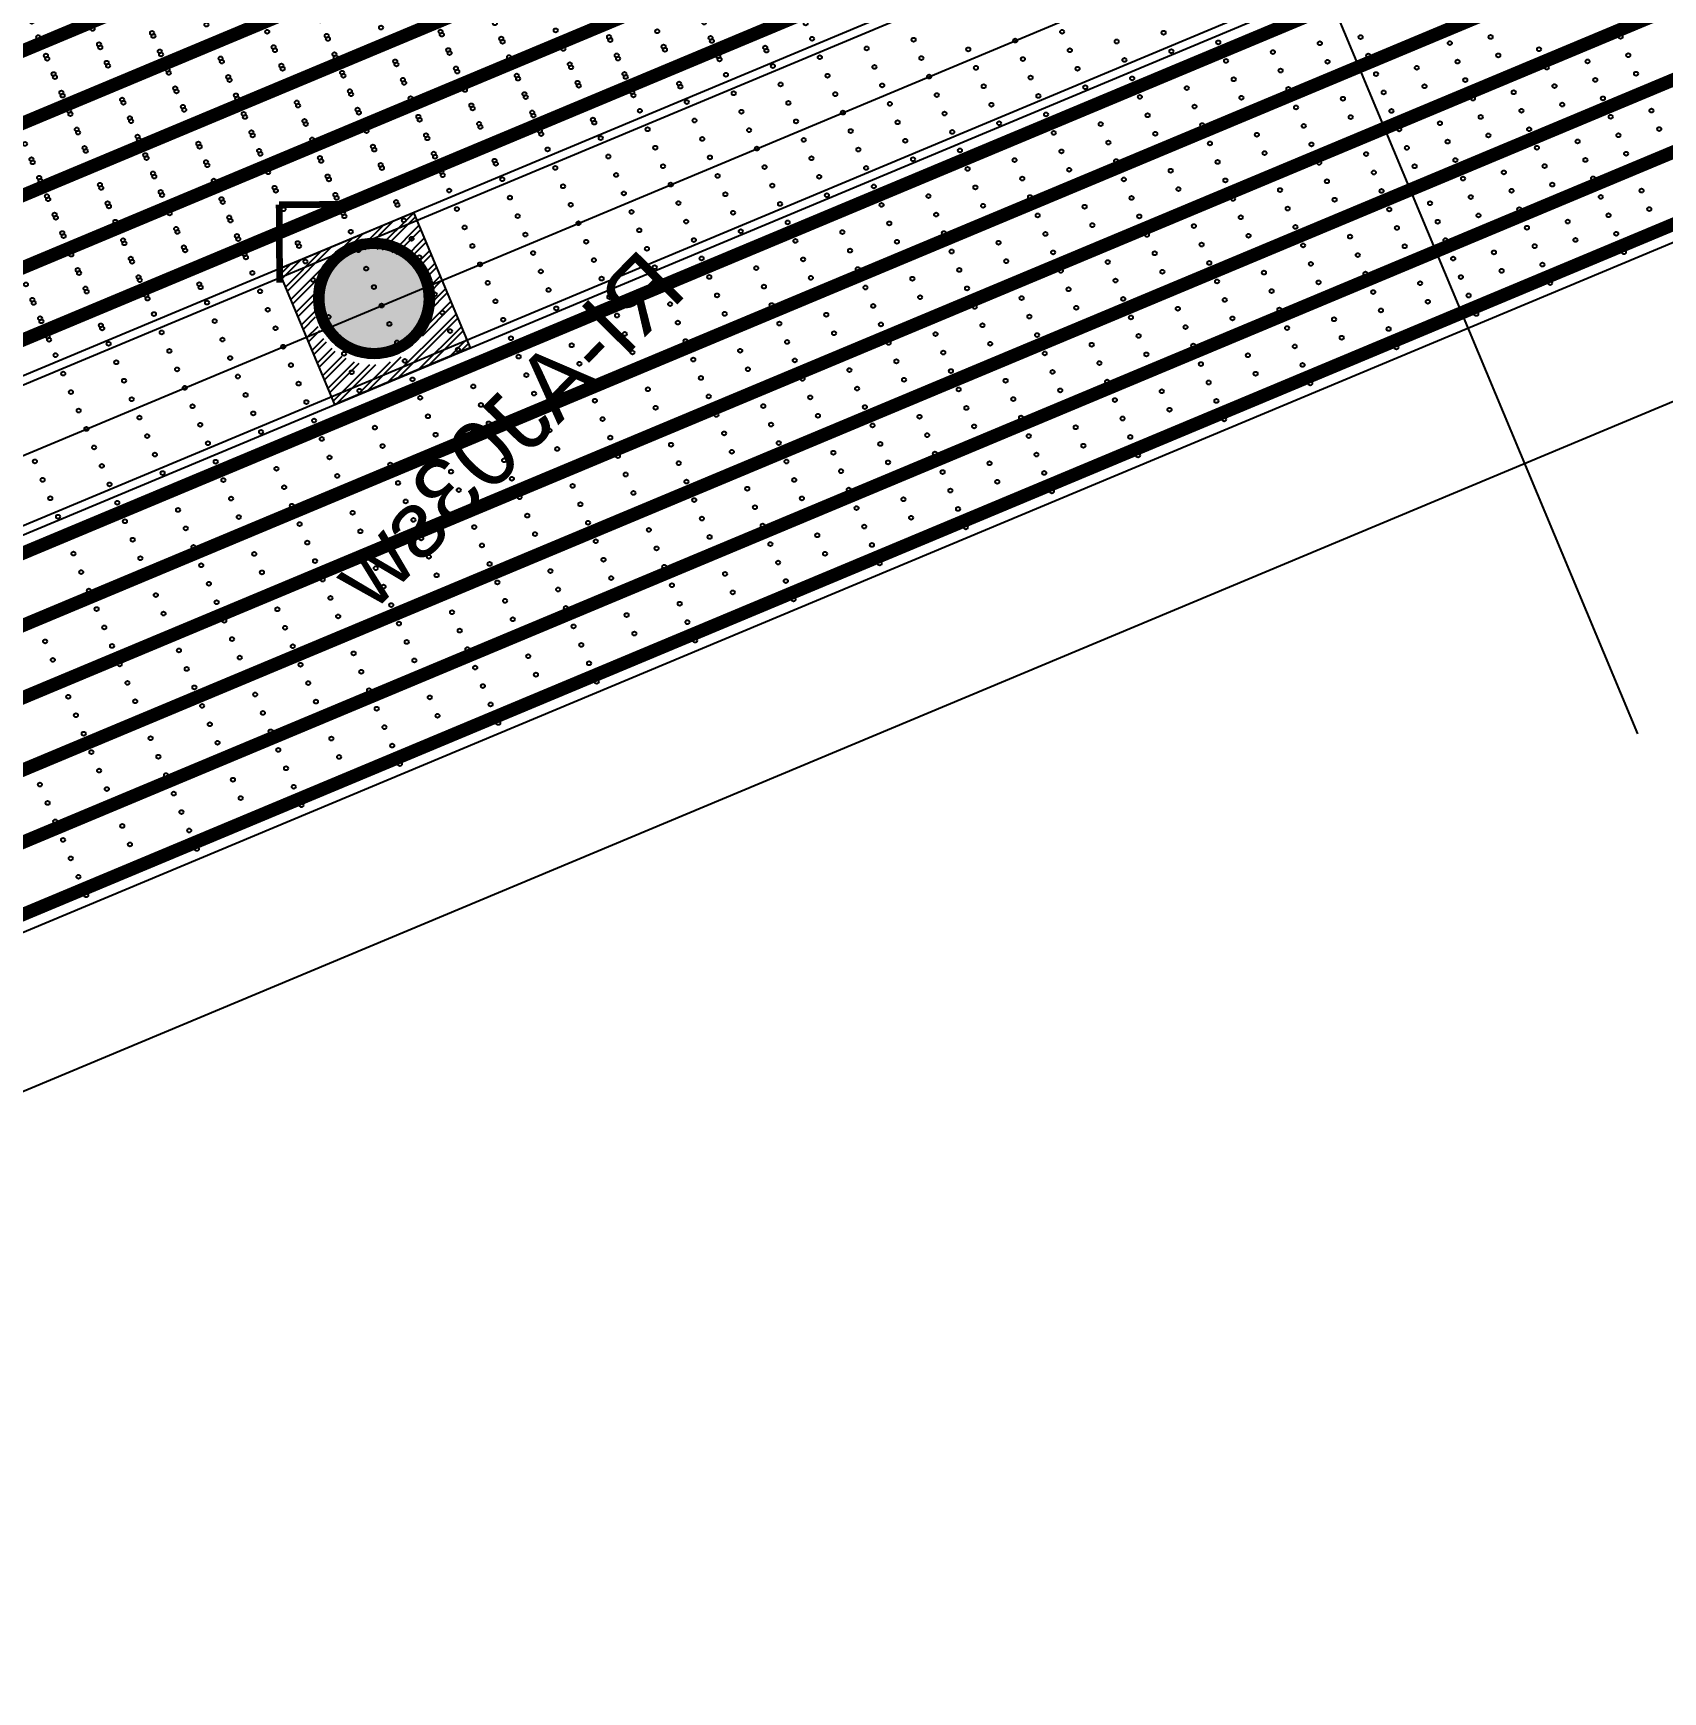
# Model space of a CAD drawing. Header units: millimetres. Extents: x 712803 to 922331, y -1382701 to -1225629.
# Drawn here: x 825699 to 828143, y -1274414 to -1271927 of the extents above; entities that cross this region are included whole.
import ezdxf
from ezdxf.enums import TextEntityAlignment as Align

# ---------------------------------------------------------------- set-up
doc = ezdxf.new("R2010")
doc.units = ezdxf.units.MM
doc.header["$LTSCALE"] = 10
doc.header["$MEASUREMENT"] = 0
doc.linetypes.add('CENTER', pattern=[50.8, 31.75, -6.35, 6.35, -6.35])
for name, color, linetype in [('I—平顶—分格线', 8, 'Continuous'), ('I—平顶—暖通', 144, 'Continuous'), ('I—平顶—灯具', 62, 'Continuous'), ('I—平顶—造型', 122, 'Continuous')]:
    doc.layers.add(name, color=color, linetype=linetype)
doc.styles.add('ARIAL', font='arial.ttf')
doc.styles.get("Standard").update_dxf_attribs({"font": 'arial.ttf'})
doc.dimstyles.new('\\M+19557\\M+18F80', dxfattribs={"dimtxt": 2.5, "dimasz": 0.8, "dimexe": 0, "dimexo": 0, "dimgap": 1, "dimtad": 1, "dimdec": 0, "dimzin": 0, "dimdsep": 46, "dimtxsty": 'Standard', "dimblk": 'DOT', "dimcen": 1, "dimaunit": 1, "dimadec": 3, "dimazin": 0, "dimtfac": 1, "dimtdec": 0, "dimtmove": 2, "dimatfit": 3, "dimfxl": 0, "dimtolj": 1, "dimtzin": 0, "dimarcsym": 0})

# ---------------------------------------------------------------- blocks, each defined once
blk = doc.blocks.new('7890')
at = {"layer": 'I—平顶—分格线', "color": 1}
for centre in [(-2890, -20), (-2750, -20), (-2610, -20), (-2470, -20), (-2330, -20), (-2190, -20), (-2050, -20), (-2960, -35), (-2890, -50), (-2820, -35), (-2750, -50), (-2680, -35), (-2610, -50), (-2540, -35), (-2470, -50), (-2400, -35), (-2330, -50), (-2260, -35), (-2190, -50), (-2120, -35), (-2050, -50), (-1980, -35), (-2960, -65), (-2820, -65), (-2680, -65), (-2540, -65), (-2400, -65), (-2260, -65), (-2120, -65), (-1980, -65), (-2960, -95), (-2890, -80), (-2820, -95), (-2750, -80), (-2680, -95), (-2610, -80), (-2540, -95), (-2470, -80), (-2400, -95), (-2330, -80), (-2260, -95), (-2190, -80), (-2120, -95), (-2050, -80), (-1980, -95), (-2960, -125), (-2890, -110), (-2820, -125), (-2750, -110), (-2680, -125), (-2610, -110), (-2540, -125), (-2470, -110), (-2400, -125), (-2330, -110), (-2260, -125), (-2190, -110), (-2120, -125), (-2050, -110), (-1980, -125), (-2890, -140), (-2750, -140), (-2610, -140), (-2470, -140), (-2330, -140), (-2190, -140), (-2050, -140), (-2960, -155), (-2890, -170), (-2820, -155), (-2750, -170), (-2680, -155), (-2610, -170), (-2540, -155), (-2470, -170), (-2400, -155), (-2330, -170), (-2260, -155), (-2190, -170), (-2120, -155), (-2050, -170), (-1980, -155), (-2960, -185), (-2890, -200), (-2820, -185), (-2750, -200), (-2680, -185), (-2610, -200), (-2540, -185), (-2470, -200), (-2400, -185), (-2330, -200), (-2260, -185), (-2190, -200), (-2120, -185), (-2050, -200), (-1980, -185), (-2960, -215), (-2820, -215), (-2680, -215), (-2540, -215), (-2400, -215), (-2260, -215), (-2120, -215), (-1980, -215), (-2960, -245), (-2890, -230), (-2820, -245), (-2750, -230), (-2680, -245), (-2610, -230), (-2540, -245), (-2470, -230), (-2400, -245), (-2330, -230), (-2260, -245), (-2190, -230), (-2120, -245), (-2050, -230), (-1980, -245), (-2960, -275), (-2890, -260), (-2820, -275), (-2750, -260), (-2680, -275), (-2610, -260), (-2540, -275), (-2470, -260), (-2400, -275), (-2330, -260), (-2260, -275), (-2190, -260), (-2120, -275), (-2050, -260), (-1980, -275), (-2890, -290), (-2750, -290), (-2610, -290), (-2470, -290), (-2330, -290), (-2190, -290), (-2050, -290), (-2960, -305), (-2890, -320), (-2820, -305), (-2750, -320), (-2680, -305), (-2610, -320), (-2540, -305), (-2470, -320), (-2400, -305), (-2330, -320), (-2260, -305), (-2190, -320), (-2120, -305), (-2050, -320), (-1980, -305), (-2960, -335), (-2890, -350), (-2820, -335), (-2750, -350), (-2680, -335), (-2610, -350), (-2540, -335), (-2470, -350), (-2400, -335), (-2330, -350), (-2260, -335), (-2190, -350), (-2120, -335), (-2050, -350), (-1980, -335), (-2960, -365), (-2820, -365), (-2680, -365), (-2540, -365), (-2400, -365), (-2260, -365), (-2120, -365), (-1980, -365), (-2960, -395), (-2890, -380), (-2820, -395), (-2750, -380), (-2680, -395), (-2610, -380), (-2540, -395), (-2470, -380), (-2400, -395), (-2330, -380), (-2260, -395), (-2190, -380), (-2120, -395), (-2050, -380), (-1980, -395), (-2960, -425), (-2890, -410), (-2820, -425), (-2750, -410), (-2680, -425), (-2610, -410), (-2540, -425), (-2470, -410), (-2400, -425), (-2330, -410), (-2260, -425), (-2190, -410), (-2120, -425), (-2050, -410), (-1980, -425), (-2890, -440), (-2750, -440), (-2610, -440), (-2470, -440), (-2330, -440), (-2190, -440), (-2050, -440), (-2960, -455), (-2890, -470), (-2820, -455), (-2750, -470), (-2680, -455), (-2610, -470), (-2540, -455), (-2470, -470), (-2400, -455), (-2330, -470), (-2260, -455), (-2190, -470), (-2120, -455), (-2050, -470), (-1980, -455), (-2960, -485), (-2890, -500), (-2820, -485), (-2750, -500), (-2680, -485), (-2610, -500), (-2540, -485), (-2470, -500), (-2400, -485), (-2330, -500), (-2260, -485), (-2190, -500), (-2120, -485), (-2050, -500), (-1980, -485), (-2820, -515), (-2680, -515), (-2540, -515), (-2400, -515), (-2260, -515), (-2120, -515), (-1980, -515), (-2890, -530), (-2820, -545), (-2750, -530), (-2680, -545), (-2610, -530), (-2540, -545), (-2470, -530), (-2400, -545), (-2330, -530), (-2260, -545), (-2190, -530), (-2120, -545), (-2050, -530), (-1980, -545), (-2750, -560), (-2680, -575), (-2610, -560), (-2540, -575), (-2470, -560), (-2400, -575), (-2330, -560), (-2260, -575), (-2190, -560), (-2120, -575), (-2050, -560), (-1980, -575), (-2750, -590), (-2610, -590), (-2470, -590), (-2330, -590), (-2190, -590), (-2050, -590), (-2680, -605), (-2610, -620), (-2540, -605), (-2470, -620), (-2400, -605), (-2330, -620), (-2260, -605), (-2190, -620), (-2120, -605), (-2050, -620), (-1980, -605), (-2540, -635), (-2400, -635), (-2260, -635), (-2120, -635), (-1980, -635), (-2610, -650), (-2540, -665), (-2470, -650), (-2400, -665), (-2330, -650), (-2260, -665), (-2190, -650), (-2120, -665), (-2050, -650), (-1980, -665), (-2470, -680), (-2400, -695), (-2330, -680), (-2260, -695), (-2190, -680), (-2120, -695), (-2050, -680), (-1980, -695), (-2330, -710), (-2190, -710), (-2050, -710), (-2400, -725), (-2330, -740), (-2260, -725), (-2190, -740), (-2120, -725), (-2050, -740), (-1980, -725), (-2260, -755), (-2190, -770), (-2120, -755), (-2050, -770), (-1980, -755), (-2260, -785), (-2120, -785), (-1980, -785), (-2190, -800), (-2120, -815), (-2050, -800), (-1980, -815), (-2120, -845), (-2050, -830), (-1980, -845), (-2050, -860), (-1980, -875), (-1980, -905)]:
    blk.add_circle(centre, 3, dxfattribs=at)
at = {"layer": 'I—平顶—分格线', "color": 3}
for centre in [(-1910, -20), (-1750, -20), (-1590, -20), (-1430, -20), (-1270, -20), (-1110, -20), (-1910, -50), (-1830, -35), (-1750, -50), (-1670, -35), (-1590, -50), (-1510, -35), (-1430, -50), (-1350, -35), (-1270, -50), (-1190, -35), (-1110, -50), (-1030, -35), (-1830, -65), (-1670, -65), (-1510, -65), (-1350, -65), (-1190, -65), (-1030, -65), (-1910, -80), (-1830, -95), (-1750, -80), (-1670, -95), (-1590, -80), (-1510, -95), (-1430, -80), (-1350, -95), (-1270, -80), (-1190, -95), (-1110, -80), (-1030, -95), (-1910, -110), (-1830, -125), (-1750, -110), (-1670, -125), (-1590, -110), (-1510, -125), (-1430, -110), (-1350, -125), (-1270, -110), (-1190, -125), (-1110, -110), (-1030, -125), (-1910, -140), (-1750, -140), (-1590, -140), (-1430, -140), (-1270, -140), (-1110, -140), (-1910, -170), (-1830, -155), (-1750, -170), (-1670, -155), (-1590, -170), (-1510, -155), (-1430, -170), (-1350, -155), (-1270, -170), (-1190, -155), (-1110, -170), (-1030, -155), (-1910, -200), (-1830, -185), (-1750, -200), (-1670, -185), (-1590, -200), (-1510, -185), (-1430, -200), (-1350, -185), (-1270, -200), (-1190, -185), (-1110, -200), (-1030, -185), (-1830, -215), (-1670, -215), (-1510, -215), (-1350, -215), (-1190, -215), (-1030, -215), (-1910, -230), (-1830, -245), (-1750, -230), (-1670, -245), (-1590, -230), (-1510, -245), (-1430, -230), (-1350, -245), (-1270, -230), (-1190, -245), (-1110, -230), (-1030, -245), (-1910, -260), (-1830, -275), (-1750, -260), (-1670, -275), (-1590, -260), (-1510, -275), (-1430, -260), (-1350, -275), (-1270, -260), (-1190, -275), (-1110, -260), (-1030, -275), (-1910, -290), (-1750, -290), (-1590, -290), (-1430, -290), (-1270, -290), (-1110, -290), (-1910, -320), (-1830, -305), (-1750, -320), (-1670, -305), (-1590, -320), (-1510, -305), (-1430, -320), (-1350, -305), (-1270, -320), (-1190, -305), (-1110, -320), (-1030, -305), (-1910, -350), (-1830, -335), (-1750, -350), (-1670, -335), (-1590, -350), (-1510, -335), (-1430, -350), (-1350, -335), (-1270, -350), (-1190, -335), (-1110, -350), (-1030, -335), (-1830, -365), (-1670, -365), (-1510, -365), (-1350, -365), (-1190, -365), (-1030, -365), (-1910, -380), (-1830, -395), (-1750, -380), (-1670, -395), (-1590, -380), (-1510, -395), (-1430, -380), (-1350, -395), (-1270, -380), (-1190, -395), (-1110, -380), (-1030, -395), (-1910, -410), (-1830, -425), (-1750, -410), (-1670, -425), (-1590, -410), (-1510, -425), (-1430, -410), (-1350, -425), (-1270, -410), (-1190, -425), (-1110, -410), (-1030, -425), (-1910, -440), (-1750, -440), (-1590, -440), (-1430, -440), (-1270, -440), (-1110, -440), (-1910, -470), (-1830, -455), (-1750, -470), (-1670, -455), (-1590, -470), (-1510, -455), (-1430, -470), (-1350, -455), (-1270, -470), (-1190, -455), (-1110, -470), (-1030, -455), (-1910, -500), (-1830, -485), (-1750, -500), (-1670, -485), (-1590, -500), (-1510, -485), (-1430, -500), (-1350, -485), (-1270, -500), (-1190, -485), (-1110, -500), (-1030, -485), (-1830, -515), (-1670, -515), (-1510, -515), (-1350, -515), (-1190, -515), (-1030, -515), (-1910, -530), (-1830, -545), (-1750, -530), (-1670, -545), (-1590, -530), (-1510, -545), (-1430, -530), (-1350, -545), (-1270, -530), (-1190, -545), (-1110, -530), (-1030, -545), (-1910, -560), (-1830, -575), (-1750, -560), (-1670, -575), (-1590, -560), (-1510, -575), (-1430, -560), (-1350, -575), (-1270, -560), (-1190, -575), (-1110, -560), (-1030, -575), (-1910, -590), (-1750, -590), (-1590, -590), (-1430, -590), (-1270, -590), (-1110, -590), (-1910, -620), (-1830, -605), (-1750, -620), (-1670, -605), (-1590, -620), (-1510, -605), (-1430, -620), (-1350, -605), (-1270, -620), (-1190, -605), (-1110, -620), (-1030, -605), (-1830, -635), (-1670, -635), (-1510, -635), (-1350, -635), (-1190, -635), (-1030, -635), (-1910, -650), (-1830, -665), (-1750, -650), (-1670, -665), (-1590, -650), (-1510, -665), (-1430, -650), (-1350, -665), (-1270, -650), (-1190, -665), (-1110, -650), (-1030, -665), (-1910, -680), (-1830, -695), (-1750, -680), (-1670, -695), (-1590, -680), (-1510, -695), (-1430, -680), (-1350, -695), (-1270, -680), (-1190, -695), (-1110, -680), (-1030, -695), (-1910, -710), (-1750, -710), (-1590, -710), (-1430, -710), (-1270, -710), (-1110, -710), (-1910, -740), (-1830, -725), (-1750, -740), (-1670, -725), (-1590, -740), (-1510, -725), (-1430, -740), (-1350, -725), (-1270, -740), (-1190, -725), (-1110, -740), (-1030, -725), (-1910, -770), (-1830, -755), (-1750, -770), (-1670, -755), (-1590, -770), (-1510, -755), (-1430, -770), (-1350, -755), (-1270, -770), (-1190, -755), (-1110, -770), (-1030, -755), (-1830, -785), (-1670, -785), (-1510, -785), (-1350, -785), (-1190, -785), (-1030, -785), (-1910, -800), (-1830, -815), (-1750, -800), (-1670, -815), (-1590, -800), (-1510, -815), (-1430, -800), (-1350, -815), (-1270, -800), (-1190, -815), (-1110, -800), (-1030, -815), (-1910, -830), (-1830, -845), (-1750, -830), (-1670, -845), (-1590, -830), (-1510, -845), (-1430, -830), (-1350, -845), (-1270, -830), (-1190, -845), (-1110, -830), (-1030, -845), (-1910, -860), (-1750, -860), (-1590, -860), (-1430, -860), (-1270, -860), (-1110, -860), (-1910, -890), (-1830, -875), (-1750, -890), (-1670, -875), (-1590, -890), (-1510, -875), (-1430, -890), (-1350, -875), (-1270, -890), (-1190, -875), (-1110, -890), (-1030, -875), (-1910, -920), (-1830, -905), (-1750, -920), (-1670, -905), (-1590, -920), (-1510, -905), (-1430, -920), (-1350, -905), (-1270, -920), (-1190, -905), (-1110, -920), (-1830, -935), (-1670, -935), (-1510, -935), (-1350, -935), (-1190, -935), (-1830, -965), (-1750, -950), (-1670, -965), (-1590, -950), (-1510, -965), (-1430, -950), (-1350, -965), (-1270, -950), (-1190, -965), (-1110, -950), (-1750, -980), (-1670, -995), (-1590, -980), (-1510, -995), (-1430, -980), (-1350, -995), (-1270, -980), (-1190, -995), (-1110, -980), (-1750, -1010), (-1590, -1010), (-1430, -1010), (-1270, -1010), (-1110, -1010), (-1670, -1025), (-1590, -1040), (-1510, -1025), (-1430, -1040), (-1350, -1025), (-1270, -1040), (-1190, -1025), (-1110, -1040), (-1590, -1070), (-1510, -1055), (-1430, -1070), (-1350, -1055), (-1270, -1070), (-1190, -1055), (-1110, -1070), (-1510, -1085), (-1350, -1085), (-1190, -1085), (-1430, -1100), (-1350, -1115), (-1270, -1100), (-1190, -1115), (-1430, -1130), (-1350, -1145), (-1270, -1130), (-1190, -1145), (-1270, -1160), (-1350, -1175), (-1270, -1190), (-1190, -1175), (-1190, -1205), (-1190, -1235)]:
    blk.add_circle(centre, 3, dxfattribs=at)
at = {"layer": 'I—平顶—分格线'}
for centre in [(-940, -20), (-760, -20), (-940, -50), (-850, -35), (-760, -50), (-850, -65), (-940, -80), (-850, -95), (-760, -80), (-940, -110), (-850, -125), (-760, -110), (-940, -140), (-760, -140), (-940, -170), (-850, -155), (-760, -170), (-940, -200), (-850, -185), (-760, -200), (-850, -215), (-940, -230), (-850, -245), (-760, -230), (-940, -260), (-850, -275), (-940, -290), (-940, -320), (-850, -305), (-940, -350), (-850, -335), (-850, -365), (-940, -380), (-850, -395), (-940, -410), (-850, -425), (-940, -440), (-940, -470), (-940, -500), (-940, -530), (-940, -560), (-940, -590), (-940, -620), (-940, -650)]:
    blk.add_circle(centre, 3, dxfattribs=at)
blk = doc.blocks.new('*U326')
for p, q in [((-1944.05, 80.59), (6265.15, 80.59)), ((-1939.31, 75.85), (6260.41, 75.85)), ((-1939.31, 40.3), (6260.41, 40.3)), ((6265.15, 0), (-1944.05, 0)), ((6260.41, 4.74), (-1939.31, 4.74))]:
    blk.add_line(p, q)
blk = doc.blocks.new('4560')
at = {"layer": 'I—平顶—分格线'}
for centre in [(-260, -20), (-140, -20), (-20, -20), (-320, -35), (-260, -50), (-200, -35), (-140, -50), (-80, -35), (-20, -50), (-320, -65), (-200, -65), (-80, -65), (-320, -95), (-260, -80), (-200, -95), (-140, -80), (-80, -95), (-20, -80), (-320, -125), (-260, -110), (-200, -125), (-140, -110), (-80, -125), (-20, -110), (-260, -140), (-140, -140), (-20, -140), (-380, -170), (-320, -155), (-260, -170), (-200, -155), (-140, -170), (-80, -155), (-20, -170), (-380, -200), (-320, -185), (-260, -200), (-200, -185), (-140, -200), (-80, -185), (-20, -200), (-320, -215), (-200, -215), (-80, -215), (-380, -230), (-320, -245), (-260, -230), (-200, -245), (-140, -230), (-80, -245), (-20, -230), (-380, -260), (-320, -275), (-260, -260), (-200, -275), (-140, -260), (-80, -275), (-20, -260), (-380, -290), (-260, -290), (-140, -290), (-20, -290), (-380, -320), (-320, -305), (-260, -320), (-200, -305), (-140, -320), (-80, -305), (-20, -320), (-320, -335), (-260, -350), (-200, -335), (-140, -350), (-80, -335), (-20, -350), (-200, -365), (-80, -365), (-200, -395), (-140, -380), (-80, -395), (-20, -380), (-140, -410), (-80, -425), (-20, -410), (-20, -440), (-20, -470)]:
    blk.add_circle(centre, 3, dxfattribs=at)
blk = doc.blocks.new('*D175')
at = {"layer": 'Defpoints', "color": 0, "transparency": 16777216}
for p in [(82.5, 69.3), (82.5, 0), (-82.5, 0)]:
    blk.add_point(p, dxfattribs=at)
at = {"color": 0, "transparency": 16777216, "insert": (69.3, 88.9), "char_height": 15, "attachment_point": 5}
blk.add_mtext('\\A1;165', dxfattribs=at)
blk = doc.blocks.new('_Dot')
at = {"color": 0, "linetype": 'ByBlock', "lineweight": -2}
blk.add_line((-0.5, 0), (-1, 0), dxfattribs=at)
at = {"color": 0, "linetype": 'ByBlock', "const_width": 0.5}
blk.add_lwpolyline([(-0.25, 0, 1), (0.25, 0, 1)], format="xyb", close=True, dxfattribs=at)
blk = doc.blocks.new('*U171')
h = blk.add_hatch(color=256)
edge = h.paths.add_edge_path()
edge.add_arc((0, 0), 82.5, -90, 90, ccw=False)
edge.add_arc((0, 0), 82.5, 90, 270, ccw=False)
at = {"const_width": 16.5}
blk.add_lwpolyline([(82.5, 0, 0.414214), (0, 82.5, 0.414214), (-82.5, 0, 0.414214), (0, -82.5, 0.414214)], format="xyb", close=True, dxfattribs=at)
dim = blk.add_linear_dim(base=(82.5, 69.3), p1=(-82.5, 0), p2=(82.5, 0), dimstyle='\\M+19557\\M+18F80', override={"dimtxt": 15, "dimgap": 5, "dimse1": 1, "dimse2": 1, "dimsd1": 1, "dimsd2": 1})
dim.commit()
dim.dimension.update_dxf_attribs({"geometry": '*D175', "text_midpoint": (69.3, 88.9), "dimtype": 160})
blk = doc.blocks.new('*U172')
at = {"const_width": 10}
for points in [[(0, 200), (-82.5, 117.5)], [(0, 200), (82.5, 117.5)]]:
    blk.add_lwpolyline(points, dxfattribs=at)
blk.add_blockref('*U171', (0, 0))
at = {"style": 'ARIAL'}
blk.add_text('RI-AJ03sw', height=100, dxfattribs=at).set_placement((0, -280.2), align=Align.MIDDLE_CENTER)
blk.add_text('RI-AJ03sw', height=100, dxfattribs=at).set_placement((0, -280.2), align=Align.MIDDLE_CENTER)
blk = doc.blocks.new('P1-T2')
at = {"layer": 'I—平顶—分格线'}
h = blk.add_hatch(dxfattribs=at)
h.set_pattern_fill('ANSI32', color=256, scale=2, angle=-112.6844)
h.set_pattern_definition([(292.3155952, (1488390.085, 251280.652), (17.62327694, 7.23343693), []), (292.3155952, (1488386.622, 251272.366), (17.62327694, 7.23343693), [])])
edge = h.paths.add_edge_path(flags=16)
edge.add_arc((-1333.6, -6728.2), 86.7, 292.6844, 652.6844, ccw=False)
h.paths.add_polyline_path([(-1220, -6616.7), (-1220, -6836.7), (-1440, -6836.7), (-1440, -6616.7)])
for points in [[(-670, -20), (-670, -22429.3)], [(-450, -20), (-450, -22429.3)], [(-5690.8, -5224.7), (-10.8, -5224.7)]]:
    blk.add_lwpolyline(points, dxfattribs=at)
at = {"layer": 'I—平顶—灯具', "linetype": 'CENTER', "ltscale": 0.01, "const_width": 20}
for points in [[(-1890, -20), (-1890, -22429.3)], [(-1790, -20), (-1790, -22429.3)], [(-1690, -20), (-1690, -22429.3)], [(-1590, -20), (-1590, -22429.3)], [(-1490, -20), (-1490, -22429.3)], [(-1195, -20), (-1195, -22429.3)], [(-1095, -20), (-1095, -22429.3)], [(-995, -20), (-995, -22429.3)], [(-895, -20), (-895, -22429.3)], [(-795, -20), (-795, -22429.3)], [(-695, -20), (-695, -22429.3)]]:
    blk.add_lwpolyline(points, dxfattribs=at)
at = {"layer": 'I—平顶—造型'}
blk.add_lwpolyline([(-1220, -6616.7), (-1220, -6836.7), (-1440, -6836.7), (-1440, -6616.7)], close=True, dxfattribs=at)
blk.add_circle((-1344.2, -6721.1), 90, dxfattribs=at)
at = {"layer": 'I—平顶—分格线', "rotation": 270}
for name, p in [('4560', (-665, -5224.7)), ('7890', (-1440, -8224.7)), ('7890', (-665, -8224.7))]:
    blk.add_blockref(name, p, dxfattribs=at)
at = {"layer": 'I—平顶—暖通', "xscale": -2.729779416098289, "yscale": 2.729779416098289, "zscale": 2.729779416098289, "rotation": 270}
blk.add_blockref('*U326', (-1440, -17122.5), dxfattribs=at)
at = {"layer": 'I—平顶—灯具', "linetype": 'CENTER', "ltscale": 0.002, "xscale": -1, "rotation": 112.6941161594595}
blk.add_blockref('*U172', (-1344.2, -6721.1), dxfattribs=at)

msp = doc.modelspace()

# ---------------------------------------------------------------- block references
at = {"rotation": 292.6891305224073}
msp.add_blockref('P1-T2', (832929.7, -1270972.1, 0), dxfattribs=at)

doc.saveas('drawing.dxf')
